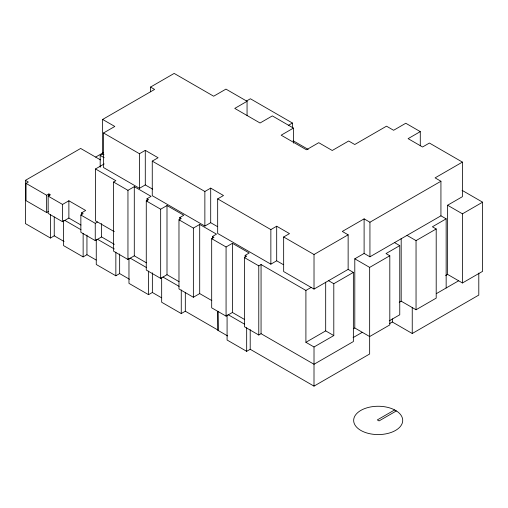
<?xml version="1.0" encoding="UTF-8"?>
<svg xmlns="http://www.w3.org/2000/svg" width="508" height="508" viewBox="0 0 508 508"><rect width="100%" height="100%" fill="white"/><g stroke="black" fill="none" stroke-linecap="round" stroke-linejoin="round"><path stroke-width="0.76" d="M150.527 91.821L150.527 87.071L174.168 73.419L213.658 96.215L225.952 89.116L247.059 101.302L247.059 115.557M100.19 167.208L100.19 155.423L102.629 154.013L102.629 119.437L154.61 89.427L150.527 87.071M152.698 189.217L145.288 184.937L139.452 188.303L103.518 167.551L103.518 132.975L114.802 126.46L102.629 119.437M64.078 241.516L54.242 235.833L50.438 238.03L25.4 223.577L25.4 180.353L80.658 148.45L100.444 159.874M48.343 211.55L46.634 212.535L26.035 200.641L26.035 183.356L28.315 182.035L25.4 180.353M95.682 157.067L103.194 152.73M26.035 183.356L46.634 195.25L48.914 193.929L50.438 194.805L48.152 196.126L48.152 213.417L62.541 221.723L68.878 218.059L80.975 225.044M114.325 231.692L95.504 220.828L95.504 168.961L104.21 163.932M103.518 132.975L139.452 153.727L145.288 150.355L158.09 157.747L152.26 161.119L152.26 195.694L204.864 226.066L210.699 222.701L217.437 226.593M48.152 196.126L62.541 204.432L68.878 200.774L85.674 210.471L81.623 212.814L81.623 214.382M246.291 101.13L250.393 98.762L292.411 123.025L292.411 127.737M247.059 101.302L234.76 108.401L260.052 123.006L272.345 115.907L293.453 128.092L293.453 143.135M146.387 262.807L134.29 255.829L127.953 259.486L113.563 251.181L113.563 182.023L115.849 180.708L95.504 168.961M114.351 244.316L101.587 236.944L95.25 240.601L80.861 232.296L80.861 215.011L83.141 213.69L81.623 212.814M113.563 182.023L127.953 190.329L134.29 186.671L151.086 196.367L147.034 198.711L147.034 201.066M80.861 215.011L95.25 223.317L97.53 221.996M179.089 281.692L166.999 274.707L160.661 278.371L146.272 270.059L146.272 200.908L148.552 199.587L147.034 198.711M288.309 125.393L292.411 123.025M293.453 128.092L281.159 135.192L306.451 149.79L318.745 142.691L332.245 150.489L348.672 141.002L354.755 144.513L386.512 126.181L393.611 130.283L405.778 123.254L420.281 131.623L420.281 145.771M146.272 200.908L160.661 209.213L166.999 205.556L183.794 215.252L179.737 217.595L179.737 219.951M63.557 220.459L63.557 245.605L83.141 256.915L86.944 254.718L96.126 260.02M152.26 161.119L204.864 191.491L210.699 188.125L223.501 195.516L217.672 198.882L217.672 233.458L270.859 264.166L276.689 260.801L283.426 264.687M211.798 300.571L199.701 293.592L193.364 297.25L178.975 288.944L178.975 219.786L181.261 218.472L179.737 217.595M178.975 219.786L193.364 228.098L199.701 224.434L216.497 234.137L212.446 236.474L212.446 238.836M96.26 239.338L96.26 264.49L115.849 275.793L119.653 273.596L129.489 279.279M244.5 319.456L232.41 312.471L226.073 316.135L211.684 307.829L211.684 238.671L213.963 237.357L212.446 236.474M420.281 131.623L408.108 138.652L422.561 146.996L429.406 143.04L462.413 162.103L462.413 196.679L447.586 205.238L447.586 274.396L462.445 282.975L482.6 271.342L482.6 202.184L462.051 190.322M211.684 238.671L226.073 246.977L232.41 243.319L249.206 253.016L245.148 255.359L245.148 256.927M128.969 258.223L128.969 283.369L148.552 294.678L152.356 292.481L161.538 297.783M217.672 198.882L270.859 229.591L276.689 226.225L289.49 233.617L283.661 236.982L283.661 271.558L314.02 289.084L348.139 269.392L353.365 272.409L353.365 341.56L314.02 364.274L261.061 333.699L258.775 335.013L244.386 326.707L244.386 257.556L246.672 256.235L245.148 255.359M244.386 257.556L258.775 265.862L261.061 264.541L305.905 290.436L311.131 287.42M161.671 277.889L161.671 302.254L181.261 313.557L185.318 311.22L218.021 330.098L218.021 311.239M389.28 320.827L399.758 314.776L399.758 245.618L386.004 253.562L389.807 255.759L389.807 324.91L369.653 336.55L354.794 327.971L354.794 258.813L364.109 253.435L369.938 256.8L440.931 215.817L440.931 181.242L369.938 222.225L364.109 218.859L342.303 231.445L348.139 234.81L348.139 269.392M462.413 162.103L435.096 177.87L440.931 181.242M283.661 236.982L314.02 254.508L348.139 234.81M217.767 311.385L218.021 330.098M328.568 280.689L333.794 283.705L353.365 272.409M446.157 287.992L446.157 218.834L432.403 226.778L436.201 228.968L436.201 298.126L416.046 309.759L401.187 301.18L399.218 302.324M354.794 258.813L369.653 267.392L389.807 255.759M407.016 235.394L416.046 240.608L436.201 228.968M447.586 205.238L462.445 213.824L482.6 202.184M227.082 314.871L227.082 340.017L246.672 351.326L250.203 349.288L314.001 386.124L369.653 353.993L369.653 267.392M333.794 283.705L333.794 335.572L325.685 330.886L305.905 342.303L305.905 290.436M314.001 386.124L314.02 346.989L333.794 335.572M353.479 328.727L354.794 327.971M445.611 275.533L447.586 274.396M353.098 337.617L362.299 332.302M436.328 293.662L458.641 280.778M389.604 323.59L392.341 322.009L412.242 333.502L478.796 295.078L478.796 273.075M394.608 409.937L377.323 419.919L379.057 420.922L396.342 410.94M440.931 215.817L446.157 218.834M293.097 140.71L308.185 149.416M394.532 242.602L399.758 245.618M102.629 154.013L103.981 154.794M100.19 155.423L104.21 157.74M305.911 342.309L314.02 346.989M64.827 220.402L80.963 229.718M97.53 239.287L114.325 248.984M130.238 258.166L146.374 267.487M162.941 277.05L179.076 286.366M228.352 314.814L244.488 324.129M217.767 330.244L227.609 335.928M462.445 213.824L462.445 282.975M416.046 240.608L416.046 309.759M412.242 307.569L412.242 333.502M401.187 238.316L401.187 301.18M392.341 318.865L392.341 322.009M369.938 222.225L369.938 256.8M364.109 218.859L364.109 253.435M325.685 282.162L325.685 330.886M314.02 254.508L314.02 289.084M276.689 226.225L276.689 260.801M270.859 229.591L270.859 264.166M261.061 264.541L261.061 333.699M258.775 265.862L258.775 335.013M250.203 329.641L250.203 349.288M246.672 327.749L246.672 351.326M232.41 243.319L232.41 312.471M226.073 246.977L226.073 316.135M210.699 188.125L210.699 222.701M204.864 191.491L204.864 226.066M199.701 224.434L199.701 293.592M193.364 228.098L193.364 297.25M185.318 292.36L185.318 311.22M181.261 289.985L181.261 313.557M166.999 205.556L166.999 274.707M160.661 209.213L160.661 278.371M152.356 272.834L152.356 292.481M148.552 271.101L148.552 294.678M145.288 150.355L145.288 184.937M139.452 153.727L139.452 188.303M134.29 186.671L134.29 255.829M127.953 190.329L127.953 259.486M119.653 253.956L119.653 273.596M115.849 252.222L115.849 275.793M101.587 223.584L101.587 236.944M95.25 223.317L95.25 240.601M86.944 235.071L86.944 254.718M83.141 233.337L83.141 256.915M68.878 200.774L68.878 218.059M62.541 204.432L62.541 221.723M54.242 216.973L54.242 235.833M50.438 214.452L50.438 238.03M48.914 193.929L48.914 196.285M46.634 195.25L46.634 212.535M395.529 410.407L393.122 409.188A24.524 14.161 0 0 0 354.241 417.354A24.524 14.161 0 0 0 383.496 434.245A24.524 14.161 0 0 0 397.65 411.798L395.529 410.407"/></g></svg>
